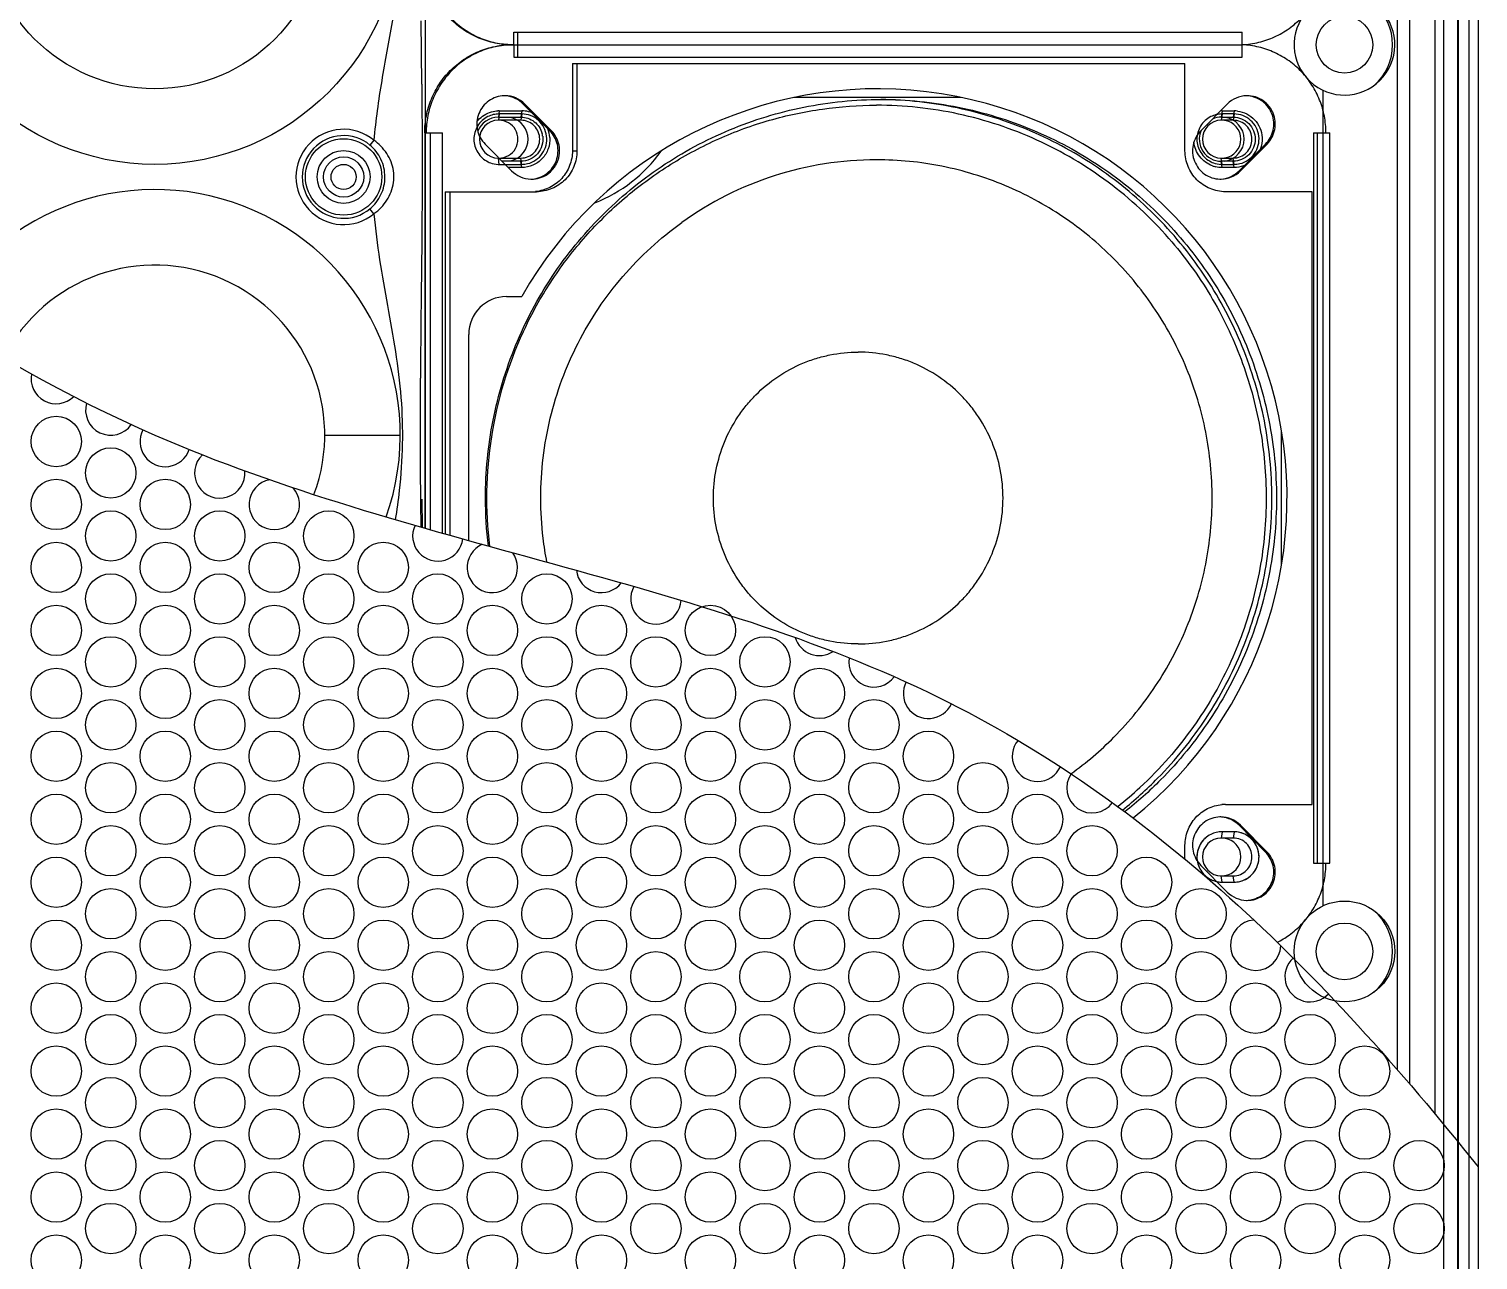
# Model space of a CAD drawing. Header units: millimetres. Extents: x -25011 to 3905, y -2 to 3370.
# Drawn here: x 1757 to 1872.1, y 774.2 to 872 of the extents above; entities that cross this region are included whole.
import ezdxf

# ---------------------------------------------------------------- set-up
doc = ezdxf.new("R2010")
doc.units = ezdxf.units.MM
doc.layers.add('02___PRT_ALL_AXES', color=7, linetype='Continuous')

msp = doc.modelspace()

# ---------------------------------------------------------------- linework, layer by layer
at = {"color": 7, "linetype": 'Continuous'}
for p, q in [((1872.089, 946.268), (1872.089, 651.208)), ((1872.089, 946.268), (1872.089, 781.617)), ((1865.661, 944.31), (1865.661, 789.362)), ((1866.661, 788.205), (1866.661, 944.31)), ((1868.661, 944.308), (1868.661, 785.836)), ((1869.354, 943.988), (1869.354, 653.488)), ((1870.461, 943.988), (1870.461, 653.488)), ((1870.526, 653.151), (1870.526, 944.351)), ((1870.526, 783.565), (1870.526, 944.324)), ((1871.379, 654.009), (1871.379, 943.267)), ((1871.379, 782.507), (1871.379, 943.267)), ((1788.483, 832.333), (1788.483, 876.821)), ((1788.206, 867.609), (1788.14, 872.635)), ((1795.492, 870.738), (1795.492, 871.738)), ((1795.492, 871.738), (1853.365, 871.738)), ((1795.797, 871.738), (1795.797, 870.738)), ((1853.365, 870.738), (1853.365, 871.738)), ((1795.492, 870.738), (1853.365, 870.738)), ((1795.492, 870.738), (1795.492, 869.738)), ((1795.492, 870.738), (1853.365, 870.738)), ((1795.797, 870.738), (1795.797, 869.738)), ((1853.365, 869.738), (1853.365, 870.738)), ((1795.492, 869.738), (1853.365, 869.738)), ((1859.771, 867.122), (1859.771, 802.353)), ((1798.362, 863.906), (1796.256, 866.027)), ((1796.378, 866.027), (1796.256, 866.027)), ((1798.484, 863.906), (1796.378, 866.027)), ((1831.042, 866.538), (1817.742, 866.538)), ((1852.174, 866.027), (1850.069, 863.906)), ((1794.333, 865.488), (1794.272, 864.988)), ((1794.333, 865.238), (1794.272, 864.738)), ((1794.272, 864.988), (1796.072, 864.988)), ((1796.072, 864.738), (1794.272, 864.738)), ((1794.333, 865.488), (1796.133, 865.488)), ((1796.133, 865.238), (1794.333, 865.238)), ((1796.133, 865.488), (1796.072, 864.988)), ((1796.133, 865.238), (1796.072, 864.738)), ((1851.761, 865.488), (1851.7, 864.988)), ((1851.761, 865.238), (1851.7, 864.738)), ((1851.7, 864.988), (1852.647, 864.988)), ((1852.647, 864.738), (1851.7, 864.738)), ((1851.761, 865.488), (1852.708, 865.488)), ((1852.708, 865.238), (1851.761, 865.238)), ((1852.708, 865.488), (1852.647, 864.988)), ((1852.708, 865.238), (1852.647, 864.738)), ((1788.423, 863.738), (1788.423, 832.35)), ((1788.423, 863.738), (1789.842, 863.738)), ((1788.849, 863.738), (1788.849, 832.229)), ((1789.842, 831.947), (1789.842, 863.738)), ((1798.484, 863.906), (1798.362, 863.906)), ((1859.015, 863.738), (1859.015, 805.738)), ((1859.015, 863.738), (1860.312, 863.738)), ((1859.32, 863.738), (1859.32, 805.738)), ((1860.312, 805.738), (1860.312, 863.738)), ((1784.389, 863.158), (1784.071, 862.772)), ((1793.22, 862.845), (1795.325, 860.724)), ((1853.105, 860.724), (1855.21, 862.845)), ((1853.227, 860.724), (1855.332, 862.845)), ((1855.332, 862.845), (1855.21, 862.845)), ((1794.333, 861.238), (1794.272, 861.738)), ((1794.272, 861.738), (1796.072, 861.738)), ((1794.333, 861.238), (1796.133, 861.238)), ((1796.072, 861.488), (1794.567, 861.488)), ((1796.133, 860.988), (1795.063, 860.988)), ((1796.133, 861.238), (1796.072, 861.738)), ((1796.133, 860.988), (1796.072, 861.488)), ((1851.7, 861.738), (1852.647, 861.738)), ((1851.761, 861.238), (1851.7, 861.738)), ((1851.761, 860.988), (1851.7, 861.488)), ((1852.647, 861.488), (1851.7, 861.488)), ((1851.761, 861.238), (1852.708, 861.238)), ((1852.708, 860.988), (1851.761, 860.988)), ((1852.708, 861.238), (1852.647, 861.738)), ((1852.708, 860.988), (1852.647, 861.488)), ((1853.227, 860.724), (1853.105, 860.724)), ((1784.39, 857.319), (1784.072, 857.705)), ((1794.92, 850.738), (1796.131, 850.738)), ((1791.92, 831.364), (1791.92, 847.738)), ((1780.483, 839.738), (1786.482, 839.738)), ((1856.48, 829.43), (1856.48, 840.045)), ((1788.245, 832.401), (1788.227, 834.662)), ((1851.761, 808.238), (1851.7, 807.738)), ((1851.761, 808.238), (1851.7, 807.738)), ((1852.708, 808.238), (1851.761, 808.238)), ((1852.708, 808.238), (1851.761, 808.238)), ((1852.708, 808.238), (1852.647, 807.738)), ((1852.708, 808.238), (1852.647, 807.738)), ((1853.227, 808.752), (1853.105, 808.752)), ((1855.21, 806.63), (1853.105, 808.752)), ((1855.332, 806.63), (1853.227, 808.752)), ((1852.647, 807.738), (1851.7, 807.738)), ((1852.647, 807.738), (1851.7, 807.738)), ((1855.332, 806.63), (1855.21, 806.63)), ((1859.015, 805.738), (1860.312, 805.738)), ((1850.069, 805.57), (1852.174, 803.448)), ((1851.7, 804.738), (1852.647, 804.738)), ((1851.761, 804.238), (1851.7, 804.738)), ((1851.7, 804.738), (1852.647, 804.738)), ((1851.761, 804.238), (1851.7, 804.738)), ((1852.708, 804.238), (1852.647, 804.738)), ((1852.708, 804.238), (1852.647, 804.738)), ((1851.761, 804.238), (1852.708, 804.238)), ((1851.761, 804.238), (1852.708, 804.238))]:
    msp.add_line(p, q, dxfattribs=at)
msp.add_lwpolyline([(1788.131, 832.434), (1788.108, 834.417), (1788.087, 837.188), (1788.079, 840.017), (1788.091, 842.932), (1788.101, 844.261)], dxfattribs=at)
for centre, radius in [((1766.983, 880.738), 19.5), ((1766.983, 880.738), 13.5), ((1861.483, 870.738), 2.25), ((1781.983, 860.238), 3.035), ((1781.983, 860.238), 2.1), ((1781.983, 860.238), 1.6), ((1861.483, 798.738), 4), ((1861.483, 798.738), 2.25)]:
    msp.add_circle(centre, radius, dxfattribs=at)
at = {"color": 8}
for centre in [(1759.156, 839.229), (1763.486, 836.729), (1759.156, 834.229), (1767.816, 834.229), (1763.486, 831.729), (1772.146, 831.729), (1780.807, 831.729), (1759.156, 829.229), (1767.816, 829.229), (1776.477, 829.229), (1785.137, 829.229), (1763.486, 826.729), (1772.146, 826.729), (1780.807, 826.729), (1789.467, 826.729), (1798.127, 826.729), (1759.156, 824.229), (1767.816, 824.229), (1776.477, 824.229), (1785.137, 824.229), (1793.797, 824.229), (1802.457, 824.229), (1811.118, 824.229), (1763.486, 821.729), (1772.146, 821.729), (1780.807, 821.729), (1789.467, 821.729), (1798.127, 821.729), (1806.787, 821.729), (1815.448, 821.729), (1759.156, 819.229), (1767.816, 819.229), (1776.477, 819.229), (1785.137, 819.229), (1793.797, 819.229), (1802.457, 819.229), (1811.118, 819.229), (1819.778, 819.229), (1763.486, 816.729), (1772.146, 816.729), (1780.807, 816.729), (1789.467, 816.729), (1798.127, 816.729), (1806.787, 816.729), (1815.448, 816.729), (1824.108, 816.729), (1759.156, 814.229), (1767.816, 814.229), (1776.477, 814.229), (1785.137, 814.229), (1793.797, 814.229), (1802.457, 814.229), (1811.118, 814.229), (1819.778, 814.229), (1828.438, 814.229), (1763.486, 811.729), (1772.146, 811.729), (1780.807, 811.729), (1789.467, 811.729), (1798.127, 811.729), (1806.787, 811.729), (1815.448, 811.729), (1824.108, 811.729), (1832.768, 811.729), (1759.156, 809.229), (1767.816, 809.229), (1776.477, 809.229), (1785.137, 809.229), (1793.797, 809.229), (1802.457, 809.229), (1811.118, 809.229), (1819.778, 809.229), (1828.438, 809.229), (1837.098, 809.229), (1763.486, 806.729), (1772.146, 806.729), (1780.807, 806.729), (1789.467, 806.729), (1798.127, 806.729), (1806.787, 806.729), (1815.448, 806.729), (1824.108, 806.729), (1832.768, 806.729), (1841.428, 806.729), (1759.156, 804.229), (1767.816, 804.229), (1776.477, 804.229), (1785.137, 804.229), (1793.797, 804.229), (1802.457, 804.229), (1811.118, 804.229), (1819.778, 804.229), (1828.438, 804.229), (1837.098, 804.229), (1837.098, 804.229), (1845.759, 804.229), (1763.486, 801.729), (1772.146, 801.729), (1780.807, 801.729), (1789.467, 801.729), (1798.127, 801.729), (1806.787, 801.729), (1815.448, 801.729), (1824.108, 801.729), (1832.768, 801.729), (1832.768, 801.729), (1841.428, 801.729), (1850.089, 801.729), (1759.156, 799.229), (1767.816, 799.229), (1776.477, 799.229), (1785.137, 799.229), (1793.797, 799.229), (1802.457, 799.229), (1811.118, 799.229), (1819.778, 799.229), (1828.438, 799.229), (1837.098, 799.229), (1845.759, 799.229), (1763.486, 796.729), (1772.146, 796.729), (1780.807, 796.729), (1789.467, 796.729), (1798.127, 796.729), (1806.787, 796.729), (1815.448, 796.729), (1824.108, 796.729), (1832.768, 796.729), (1841.428, 796.729), (1850.089, 796.729), (1759.156, 794.229), (1767.816, 794.229), (1776.477, 794.229), (1785.137, 794.229), (1793.797, 794.229), (1802.457, 794.229), (1811.118, 794.229), (1819.778, 794.229), (1828.438, 794.229), (1837.098, 794.229), (1845.759, 794.229), (1854.419, 794.229), (1763.486, 791.729), (1772.146, 791.729), (1780.807, 791.729), (1789.467, 791.729), (1798.127, 791.729), (1806.787, 791.729), (1815.448, 791.729), (1824.108, 791.729), (1832.768, 791.729), (1841.428, 791.729), (1850.089, 791.729), (1858.749, 791.729), (1759.156, 789.229), (1767.816, 789.229), (1776.477, 789.229), (1785.137, 789.229), (1793.797, 789.229), (1802.457, 789.229), (1811.118, 789.229), (1819.778, 789.229), (1828.438, 789.229), (1828.438, 789.229), (1837.098, 789.229), (1837.098, 789.229), (1845.759, 789.229), (1845.759, 789.229), (1854.419, 789.229), (1863.079, 789.229), (1763.486, 786.729), (1772.146, 786.729), (1780.807, 786.729), (1789.467, 786.729), (1798.127, 786.729), (1806.787, 786.729), (1815.448, 786.729), (1824.108, 786.729), (1832.768, 786.729), (1841.428, 786.729), (1850.089, 786.729), (1858.749, 786.729), (1759.156, 784.229), (1767.816, 784.229), (1776.477, 784.229), (1785.137, 784.229), (1793.797, 784.229), (1802.457, 784.229), (1811.118, 784.229), (1819.778, 784.229), (1828.438, 784.229), (1837.098, 784.229), (1845.759, 784.229), (1854.419, 784.229), (1863.079, 784.229), (1763.486, 781.729), (1772.146, 781.729), (1780.807, 781.729), (1789.467, 781.729), (1798.127, 781.729), (1806.787, 781.729), (1815.448, 781.729), (1824.108, 781.729), (1832.768, 781.729), (1841.428, 781.729), (1850.089, 781.729), (1858.749, 781.729), (1867.409, 781.729), (1759.156, 779.229), (1767.816, 779.229), (1776.477, 779.229), (1785.137, 779.229), (1793.797, 779.229), (1802.457, 779.229), (1811.118, 779.229), (1819.778, 779.229), (1828.438, 779.229), (1828.438, 779.229), (1837.098, 779.229), (1837.098, 779.229), (1845.759, 779.229), (1845.759, 779.229), (1854.419, 779.229), (1863.079, 779.229), (1763.486, 776.729), (1772.146, 776.729), (1780.807, 776.729), (1789.467, 776.729), (1798.127, 776.729), (1806.787, 776.729), (1815.448, 776.729), (1824.108, 776.729), (1832.768, 776.729), (1841.428, 776.729), (1850.089, 776.729), (1858.749, 776.729), (1867.409, 776.729), (1759.156, 774.229), (1767.816, 774.229), (1776.477, 774.229), (1785.137, 774.229), (1793.797, 774.229), (1802.457, 774.229), (1811.118, 774.229), (1819.778, 774.229), (1828.438, 774.229), (1837.098, 774.229), (1845.759, 774.229), (1854.419, 774.229), (1863.079, 774.229)]:
    msp.add_circle(centre, 2, dxfattribs=at)
at = {"color": 7, "linetype": 'Continuous'}
for centre, radius, start, end in [((1861.483, 870.738), 4, 144.03264, 136.54623), ((1860.996, 870.735), 4.308, 359.96372, 48.60736), ((1795.492, 877.6), 6.862, 268.9829, 269.99974), ((1795.492, 863.875), 6.862, 90.00026, 91.0171), ((1860.996, 870.741), 4.308, 311.38492, 359.88186), ((1794.799, 864.48), 2.207, 89.99825, 91.58191), ((1794.798, 864.461), 2.225, 44.73216, 89.96392), ((1824.42, 834.738), 32.5, 308.58435, 150.50763), ((1853.753, 864.479), 2.207, 90.00272, 91.58618), ((1794.675, 864.461), 2.226, 44.73957, 84.94625), ((1853.755, 864.461), 2.225, 91.61122, 135.26531), ((1794.272, 863.238), 1.75, 90, 159.07487), ((1794.272, 863.238), 1.5, 90, 270), ((1794.295, 863.622), 1.867, 88.84208, 91.59196), ((1796.132, 863.28), 2.208, 83.09277, 89.98141), ((1796.129, 863.252), 2.236, 68.43906, 83.10022), ((1851.7, 863.238), 1.5, 90, 270), ((1851.7, 863.238), 1.75, 90, 113.97888), ((1851.723, 863.622), 1.867, 88.84208, 91.59196), ((1852.707, 863.28), 2.208, 83.09277, 89.98141), ((1781.983, 860.238), 3.784, 50.5089, 309.51305), ((1781.983, 860.238), 3.284, 50.5089, 309.51305), ((1796.035, 863.236), 1.773, 7.46876, 14.86799), ((1796.089, 863.235), 2.277, 3.38495, 21.33129), ((1851.7, 863.238), 1.75, 156.66423, 270), ((1797.483, 869.315), 12, 291.80448, 324.06513), ((1794.302, 862.903), 1.665, 268.07638, 271.08287), ((1796.131, 863.22), 1.982, 270.05728, 283.53239), ((1824.319, 835.074), 26.527, 90.02016, 125.69453), ((1851.774, 863.241), 2.257, 249.77647, 256.31099), ((1851.73, 862.903), 1.665, 268.07638, 271.08287), ((1852.706, 863.22), 1.982, 270.05722, 283.53384), ((1852.715, 863.189), 2.2, 290.11141, 291.61642), ((1796.906, 862.29), 2.225, 224.73469, 268.38878), ((1796.905, 862.272), 2.207, 268.41382, 269.99728), ((1851.648, 862.272), 2.207, 268.41809, 270.00175), ((1851.646, 862.29), 2.225, 270.03608, 315.26784), ((1851.524, 862.291), 2.226, 275.05375, 315.26043), ((1766.983, 839.738), 19.5, 340.53387, 151.48738), ((1781.829, 860.861), 4.371, 305.86323, 308.42605), ((1766.983, 839.738), 13.5, 339.51882, 152.97248), ((1794.92, 847.738), 3, 90, 180), ((1824.629, 834.781), 31.284, 153.79186, 155.14698), ((1824.745, 834.738), 31.408, 155.16434, 187.00925), ((1851.648, 807.204), 2.207, 89.99825, 91.58191), ((1851.646, 807.186), 2.225, 44.73216, 89.96392), ((1851.524, 807.185), 2.226, 44.73957, 84.94625), ((1852.706, 806.256), 1.982, 76.46616, 89.94278), ((1851.7, 806.238), 1.5, 90, 270), ((1851.7, 806.238), 1.5, 90, 270), ((1851.774, 806.237), 2.013, 183.56486, 189.17678), ((1852.669, 806.238), 2.024, 356.68567, 9.88222), ((1851.73, 805.903), 1.665, 268.07638, 271.08287), ((1851.73, 805.903), 1.665, 268.07638, 271.08287), ((1853.755, 805.014), 2.225, 224.73469, 268.38878), ((1852.706, 806.22), 1.982, 270.05728, 283.53239), ((1852.706, 806.22), 1.982, 270.05728, 283.53239), ((1853.753, 804.996), 2.207, 268.41382, 269.99728), ((1860.996, 798.735), 4.308, 359.96372, 48.60736), ((1860.996, 798.741), 4.308, 311.38492, 359.88186)]:
    msp.add_arc(centre, radius, start, end, dxfattribs=at)
at = {"color": 8}
for centre, start, end in [((1759.156, 844.229), 169.46192, 314.13309), ((1763.486, 841.729), 164.07314, 324.64061), ((1767.816, 839.229), 152.4869, 341.43516), ((1772.146, 836.729), 133.78704, 4.78209), ((1776.477, 834.229), 100.5416, 41.78772), ((1789.467, 831.729), 155.07374, 353.25959), ((1793.797, 829.229), 113.46763, 35.6615), ((1802.457, 829.229), 186.48257, 322.17139), ((1806.787, 826.729), 150.49795, 356.80038), ((1819.778, 824.229), 196.50105, 302.8588), ((1824.108, 821.729), 170.70465, 323.91253), ((1828.438, 819.229), 153.05129, 335.74127), ((1837.098, 814.229), 140.7156, 335.3971), ((1841.428, 811.729), 146.3461, 323.92974), ((1854.419, 799.229), 93.82736, 358.7763), ((1858.749, 796.729), 132.13578, 316.66976)]:
    msp.add_arc(centre, 2, start, end, dxfattribs=at)
at = {"color": 7, "linetype": 'Continuous'}
for centre, major_axis, start_param, end_param in [((1794.32, 863.238), (-1.511, 0), 7.8539816, 10.9955743), ((1794.873, 863.238), (1.763, 0), -1.3048311, 1.3048311), ((1851.748, 863.238), (1.511, 0), 4.8491123, 7.7172583), ((1851.748, 863.238), (1.763, 0), 4.8475433, 7.7188273), ((1851.748, 806.238), (-1.511, 0), 7.9907049, 10.858851), ((1851.748, 806.238), (-1.511, 0), 7.9907049, 10.858851)]:
    msp.add_ellipse(centre, major_axis=major_axis, ratio=0.9925462, start_param=start_param, end_param=end_param, dxfattribs=at)
msp.add_open_spline([(1678.489, 946.767), (1684.825, 931.395), (1704.514, 888.768), (1755.198, 834.694), (1830.645, 825.866), (1859.731, 797.183), (1872.089, 781.617)], degree=3, knots=[26.4710258, 26.4710258, 26.4710258, 26.4710258, 76.4339837, 167.3124794, 232.9894583, 291.0345619, 291.0345619, 291.0345619, 291.0345619])
for points, knots in [([(1786.083, 938.787), (1786.141, 937.996), (1786.214, 936.412), (1786.313, 933.241), (1786.493, 929.281), (1786.754, 924.529), (1786.651, 919.766), (1786.205, 915.822), (1785.703, 912.69), (1785.281, 910.349), (1784.87, 908.005), (1784.415, 904.865), (1784.133, 900.896), (1784.546, 896.14), (1785.382, 891.455), (1786.254, 886.777), (1786.766, 882.034), (1786.615, 878.058), (1786.234, 874.907), (1785.718, 871.776), (1784.97, 867.883), (1784.521, 864.738), (1784.389, 863.158)], [0, 0, 0, 0, 0.0312452, 0.062495, 0.1249829, 0.1874722, 0.2499684, 0.3124585, 0.3437102, 0.37495, 0.4061926, 0.4374681, 0.4999653, 0.5624625, 0.6249702, 0.6874845, 0.7499712, 0.8124904, 0.8437582, 0.8749967, 0.937516, 1, 1, 1, 1]), ([(1795.37, 870.738), (1794.916, 870.738), (1794.005, 870.828), (1792.694, 871.229), (1791.485, 871.881), (1790.425, 872.757), (1789.556, 873.824), (1788.91, 875.042), (1788.512, 876.363), (1788.423, 877.28), (1788.423, 877.738)], [0, 0, 0, 0, 0.124541, 0.249152, 0.3738924, 0.4988016, 0.6238932, 0.7491531, 0.8745418, 1, 1, 1, 1]), ([(1788.544, 877.738), (1788.544, 877.286), (1788.632, 876.379), (1789.021, 875.071), (1789.653, 873.864), (1790.505, 872.801), (1791.544, 871.925), (1792.731, 871.266), (1794.022, 870.851), (1794.921, 870.747), (1795.37, 870.739)], [0, 0, 0, 0, 0.1254506, 0.2508346, 0.3760911, 0.5011827, 0.6260935, 0.7508371, 0.8754441, 1, 1, 1, 1]), ([(1853.364, 870.745), (1853.806, 870.764), (1854.686, 870.888), (1855.947, 871.324), (1857.102, 871.992), (1858.111, 872.869), (1858.936, 873.923), (1859.547, 875.115), (1859.923, 876.402), (1860.008, 877.293), (1860.008, 877.738)], [0, 0, 0, 0, 0.1245695, 0.2491742, 0.3739232, 0.4988374, 0.6239299, 0.749182, 0.8745601, 1, 1, 1, 1]), ([(1788.423, 863.738), (1788.423, 864.195), (1788.512, 865.112), (1788.91, 866.433), (1789.556, 867.651), (1790.425, 868.719), (1791.485, 869.595), (1792.694, 870.246), (1794.005, 870.647), (1794.916, 870.738), (1795.37, 870.738)], [0, 0, 0, 0, 0.1254582, 0.2508469, 0.3761068, 0.5011984, 0.6261076, 0.750848, 0.875459, 1, 1, 1, 1]), ([(1795.37, 870.737), (1794.921, 870.729), (1794.022, 870.625), (1792.731, 870.209), (1791.544, 869.551), (1790.505, 868.674), (1789.653, 867.612), (1789.021, 866.404), (1788.632, 865.097), (1788.544, 864.19), (1788.544, 863.738)], [0, 0, 0, 0, 0.1245559, 0.2491629, 0.3739065, 0.4988173, 0.6239089, 0.7491654, 0.8745494, 1, 1, 1, 1]), ([(1860.008, 863.738), (1860.008, 864.182), (1859.923, 865.074), (1859.547, 866.361), (1858.936, 867.553), (1858.111, 868.607), (1857.102, 869.484), (1855.947, 870.152), (1854.686, 870.587), (1853.806, 870.711), (1853.364, 870.731)], [0, 0, 0, 0, 0.1254399, 0.250818, 0.3760701, 0.5011626, 0.6260768, 0.7508258, 0.8754305, 1, 1, 1, 1]), ([(1788.104, 844.257), (1788.131, 848.135), (1788.224, 853.964), (1788.256, 861.748), (1788.232, 865.654), (1788.214, 867.608)], [0, 0, 0, 0, 0.4981927, 0.7489572, 1, 1, 1, 1]), ([(1855.332, 862.845), (1855.487, 863.001), (1855.686, 863.272), (1855.863, 863.676), (1855.981, 864.102), (1856.008, 864.66), (1855.873, 865.202), (1855.676, 865.597), (1855.423, 865.958), (1855.012, 866.334), (1854.412, 866.621), (1853.972, 866.686), (1853.753, 866.686)], [0, 0, 0, 0, 0.1249597, 0.1876954, 0.2504614, 0.375744, 0.5009697, 0.5636862, 0.6263429, 0.7511125, 0.8756318, 1, 1, 1, 1]), ([(1794.738, 866.685), (1794.522, 866.679), (1794.089, 866.603), (1793.502, 866.307), (1793.023, 865.853), (1792.695, 865.28), (1792.543, 864.637), (1792.581, 863.976), (1792.805, 863.354), (1793.067, 862.999), (1793.22, 862.845)], [0, 0, 0, 0, 0.1244526, 0.2490655, 0.37393, 0.4990555, 0.6243642, 0.7497238, 0.8749647, 1, 1, 1, 1]), ([(1796.561, 848.597), (1797.196, 849.889), (1798.648, 852.386), (1801.318, 855.792), (1804.43, 858.793), (1807.925, 861.332), (1811.735, 863.359), (1815.786, 864.835), (1820.001, 865.733), (1822.869, 865.934), (1824.3, 865.934)], [0, 0, 0, 0, 0.1253976, 0.2506746, 0.3758228, 0.5008433, 0.625748, 0.7505556, 0.8752967, 1, 1, 1, 1]), ([(1847.533, 855.36), (1846.81, 856.187), (1845.276, 857.765), (1842.738, 859.872), (1839.993, 861.698), (1837.072, 863.221), (1834.007, 864.423), (1830.833, 865.291), (1827.585, 865.816), (1825.395, 865.934), (1824.3, 865.934)], [0, 0, 0, 0, 0.1252844, 0.25047, 0.37556, 0.5005641, 0.6254947, 0.7503571, 0.8752043, 1, 1, 1, 1]), ([(1855.21, 862.845), (1855.359, 862.995), (1855.616, 863.34), (1855.841, 863.943), (1855.89, 864.586), (1855.758, 865.216), (1855.457, 865.784), (1855.009, 866.245), (1854.452, 866.562), (1854.035, 866.659), (1853.825, 866.678)], [0, 0, 0, 0, 0.1250156, 0.2502365, 0.3755786, 0.5008827, 0.6260198, 0.7509076, 0.8755426, 1, 1, 1, 1]), ([(1793.44, 865.026), (1793.273, 864.943), (1792.963, 864.731), (1792.49, 864.157), (1792.227, 863.23), (1792.498, 862.303), (1792.976, 861.733), (1793.289, 861.523), (1793.456, 861.441)], [0, 0, 0, 0, 0.1265058, 0.2517854, 0.4997007, 0.747233, 0.8736084, 1, 1, 1, 1]), ([(1792.572, 864.639), (1792.7, 864.8), (1793.006, 865.09), (1793.378, 865.284), (1793.573, 865.356)], [0, 0, 0, 0, 0.4983042, 1, 1, 1, 1]), ([(1793.573, 865.356), (1793.628, 865.376), (1793.845, 865.446), (1794.073, 865.483), (1794.243, 865.487)], [0, 0, 0, 0, 0.2537103, 1, 1, 1, 1]), ([(1796.072, 864.988), (1796.444, 864.988), (1797.212, 864.73), (1797.653, 864.052), (1797.749, 863.691)], [0, 0, 0, 0, 0.4989524, 1, 1, 1, 1]), ([(1796.072, 861.738), (1796.265, 861.738), (1796.657, 861.816), (1797.152, 862.15), (1797.483, 862.649), (1797.599, 863.238), (1797.483, 863.826), (1797.152, 864.325), (1796.657, 864.659), (1796.265, 864.738), (1796.072, 864.738)], [0, 0, 0, 0, 0.1245672, 0.2493888, 0.3745683, 0.5, 0.6254318, 0.7506115, 0.8754327, 1, 1, 1, 1]), ([(1796.594, 861.293), (1796.827, 861.349), (1797.277, 861.549), (1797.797, 862.069), (1798.101, 862.741), (1798.148, 863.477), (1797.932, 864.183), (1797.481, 864.765), (1796.855, 865.149), (1796.372, 865.238), (1796.133, 865.238)], [0, 0, 0, 0, 0.1247148, 0.2496504, 0.3749128, 0.5003298, 0.6256702, 0.7507429, 0.8754751, 1, 1, 1, 1]), ([(1850.868, 865.026), (1850.701, 864.943), (1850.391, 864.731), (1849.918, 864.157), (1849.655, 863.23), (1849.926, 862.303), (1850.404, 861.733), (1850.717, 861.523), (1850.884, 861.441)], [0, 0, 0, 0, 0.1265058, 0.2517854, 0.4997007, 0.747233, 0.8736084, 1, 1, 1, 1]), ([(1852.647, 864.988), (1852.873, 864.988), (1853.33, 864.896), (1853.908, 864.507), (1854.294, 863.924), (1854.429, 863.238), (1854.294, 862.551), (1853.908, 861.969), (1853.33, 861.579), (1852.873, 861.488), (1852.647, 861.488)], [0, 0, 0, 0, 0.1245668, 0.2493883, 0.3745681, 0.5, 0.6254317, 0.7506113, 0.8754329, 1, 1, 1, 1]), ([(1852.647, 861.738), (1852.84, 861.738), (1853.233, 861.816), (1853.727, 862.15), (1854.058, 862.649), (1854.174, 863.238), (1854.058, 863.826), (1853.727, 864.325), (1853.233, 864.659), (1852.84, 864.738), (1852.647, 864.738)], [0, 0, 0, 0, 0.1245673, 0.2493885, 0.3745682, 0.5, 0.6254317, 0.7506112, 0.8754328, 1, 1, 1, 1]), ([(1853.17, 861.293), (1853.402, 861.349), (1853.852, 861.549), (1854.372, 862.069), (1854.676, 862.741), (1854.723, 863.477), (1854.507, 864.183), (1854.056, 864.765), (1853.43, 865.149), (1852.947, 865.238), (1852.708, 865.238)], [0, 0, 0, 0, 0.1247142, 0.2496499, 0.3749127, 0.5003297, 0.6256699, 0.7507423, 0.8754751, 1, 1, 1, 1]), ([(1852.972, 865.472), (1853.229, 865.441), (1853.736, 865.287), (1854.367, 864.81), (1854.801, 864.146), (1854.922, 863.629), (1854.937, 863.37)], [0, 0, 0, 0, 0.2493832, 0.4989695, 0.74926, 1, 1, 1, 1]), ([(1797.794, 863.466), (1797.826, 863.222), (1797.785, 862.714), (1797.418, 862.05), (1796.812, 861.595), (1796.316, 861.488), (1796.072, 861.488)], [0, 0, 0, 0, 0.2508439, 0.5012715, 0.7508967, 1, 1, 1, 1]), ([(1798.362, 863.37), (1798.379, 863.067), (1798.291, 862.447), (1797.804, 861.652), (1797.044, 861.114), (1796.434, 860.988), (1796.133, 860.988)], [0, 0, 0, 0, 0.2508571, 0.5012501, 0.7508583, 1, 1, 1, 1]), ([(1796.904, 860.065), (1797.123, 860.065), (1797.563, 860.131), (1798.164, 860.417), (1798.575, 860.793), (1798.827, 861.154), (1799.024, 861.549), (1799.159, 862.091), (1799.132, 862.649), (1799.015, 863.076), (1798.837, 863.479), (1798.638, 863.75), (1798.484, 863.906)], [0, 0, 0, 0, 0.1243682, 0.2488875, 0.3736571, 0.4363138, 0.4990303, 0.624256, 0.7495386, 0.8123046, 0.8750403, 1, 1, 1, 1]), ([(1796.977, 860.073), (1797.186, 860.092), (1797.603, 860.19), (1798.161, 860.506), (1798.608, 860.967), (1798.909, 861.535), (1799.041, 862.166), (1798.992, 862.808), (1798.768, 863.411), (1798.511, 863.756), (1798.362, 863.906)], [0, 0, 0, 0, 0.1244574, 0.2490924, 0.3739802, 0.4991173, 0.6244214, 0.7497635, 0.8749844, 1, 1, 1, 1]), ([(1850.069, 863.906), (1849.916, 863.752), (1849.653, 863.397), (1849.429, 862.775), (1849.391, 862.115), (1849.543, 861.471), (1849.872, 860.898), (1850.351, 860.444), (1850.938, 860.148), (1851.371, 860.072), (1851.587, 860.066)], [0, 0, 0, 0, 0.1250353, 0.2502762, 0.3756358, 0.5009445, 0.62607, 0.7509345, 0.8755474, 1, 1, 1, 1]), ([(1784.072, 857.705), (1784.44, 858.009), (1785.05, 858.793), (1785.37, 860.239), (1785.049, 861.684), (1784.439, 862.468), (1784.071, 862.772)], [0, 0, 0, 0, 0.249861, 0.5001348, 0.7502624, 1, 1, 1, 1]), ([(1784.546, 857.437), (1784.933, 857.744), (1785.611, 858.502), (1786.084, 859.961), (1785.855, 861.479), (1785.288, 862.326), (1784.945, 862.679)], [0, 0, 0, 0, 0.2503593, 0.5001777, 0.7509528, 1, 1, 1, 1]), ([(1850.993, 861.123), (1850.603, 861.267), (1849.887, 861.779), (1849.564, 862.599), (1849.522, 863.011)], [0, 0, 0, 0, 0.5014902, 1, 1, 1, 1]), ([(1793.456, 861.441), (1793.519, 861.41), (1793.77, 861.303), (1794.043, 861.245), (1794.246, 861.238)], [0, 0, 0, 0, 0.2560869, 1, 1, 1, 1]), ([(1839.756, 812.842), (1840.97, 813.712), (1842.782, 815.255), (1844.954, 817.67), (1846.515, 819.79), (1847.862, 822.055), (1849.355, 825.236), (1850.629, 829.465), (1851.144, 834.738), (1850.629, 840.01), (1849.355, 844.24), (1847.862, 847.42), (1846.515, 849.685), (1844.954, 851.806), (1842.61, 854.411), (1839.221, 857.216), (1835.351, 859.299), (1832.063, 860.485), (1829.52, 861.127), (1826.928, 861.514), (1825.182, 861.6), (1824.31, 861.6)], [0.1961472, 0.1961472, 0.1961472, 0.1961472, 0.24940224, 0.28068261, 0.31198536, 0.34330939, 0.37465241, 0.43730879, 0.5, 0.56269121, 0.62534759, 0.65669061, 0.68801464, 0.71931739, 0.75059776, 0.81301457, 0.87534734, 0.90652555, 0.93768929, 0.96885183, 1, 1, 1, 1]), ([(1850.884, 861.441), (1850.947, 861.41), (1851.198, 861.303), (1851.471, 861.245), (1851.674, 861.238)], [0, 0, 0, 0, 0.2560869, 1, 1, 1, 1]), ([(1784.39, 857.319), (1784.6, 854.867), (1785.461, 850.016), (1786.785, 842.74), (1786.655, 836.999), (1786.206, 833.794), (1786.085, 833.028)], [0, 0, 0, 0, 0.12497184, 0.24994067, 0.37489503, 0.41428481, 0.41428481, 0.41428481, 0.41428481]), ([(1798.13, 829.649), (1798.01, 830.279), (1797.748, 831.966), (1797.584, 834.738), (1797.773, 837.934), (1798.337, 841.084), (1799.269, 844.145), (1800.554, 847.074), (1802.175, 849.827), (1804.11, 852.368), (1806.329, 854.659), (1807.98, 855.999), (1808.841, 856.617)], [0.39971661, 0.39971661, 0.39971661, 0.39971661, 0.43738465, 0.5, 0.56261535, 0.62521778, 0.68779468, 0.75033548, 0.81283141, 0.87527573, 0.93766561, 1, 1, 1, 1]), ([(1847.533, 855.36), (1848.765, 853.952), (1850.979, 850.904), (1853.426, 845.817), (1854.928, 840.368), (1855.433, 834.738), (1854.928, 829.107), (1853.426, 823.659), (1850.979, 818.571), (1848.765, 815.524), (1847.533, 814.116)], [0, 0, 0, 0, 0.1248435, 0.2498149, 0.3748819, 0.5, 0.6251182, 0.7501852, 0.8751565, 1, 1, 1, 1]), ([(1822.858, 823.149), (1822.107, 823.149), (1820.975, 823.262), (1819.514, 823.631), (1818.095, 824.142), (1816.426, 825.041), (1814.964, 826.251), (1813.953, 827.375), (1813.055, 828.594), (1812.163, 830.276), (1811.505, 832.463), (1811.282, 834.738), (1811.505, 837.013), (1812.163, 839.2), (1813.055, 840.882), (1813.953, 842.101), (1814.964, 843.225), (1816.426, 844.435), (1818.095, 845.334), (1819.514, 845.845), (1820.975, 846.214), (1822.107, 846.326), (1822.858, 846.326)], [0, 0, 0, 0, 0.0622535, 0.0934288, 0.1246138, 0.1869659, 0.2494014, 0.280691, 0.3120035, 0.3746144, 0.4372899, 0.5, 0.5627101, 0.6253856, 0.6879965, 0.719309, 0.7505986, 0.8130341, 0.8753862, 0.9065712, 0.9377465, 1, 1, 1, 1]), ([(1822.858, 823.149), (1823.61, 823.149), (1824.742, 823.262), (1826.203, 823.631), (1827.622, 824.142), (1829.291, 825.041), (1830.753, 826.251), (1831.764, 827.375), (1832.662, 828.594), (1833.554, 830.276), (1834.212, 832.463), (1834.435, 834.738), (1834.212, 837.013), (1833.554, 839.2), (1832.662, 840.882), (1831.764, 842.101), (1830.753, 843.225), (1829.291, 844.435), (1827.622, 845.334), (1826.203, 845.845), (1824.742, 846.214), (1823.61, 846.326), (1822.858, 846.326)], [0, 0, 0, 0, 0.0622535, 0.0934288, 0.1246138, 0.1869659, 0.2494014, 0.280691, 0.3120035, 0.3746144, 0.4372899, 0.5, 0.5627101, 0.6253856, 0.6879965, 0.719309, 0.7505986, 0.8130341, 0.8753862, 0.9065712, 0.9377465, 1, 1, 1, 1]), ([(1843.471, 810.24), (1844.078, 810.722), (1845.501, 811.943), (1846.81, 813.289), (1847.533, 814.116)], [0.78635762, 0.78635762, 0.78635762, 0.78635762, 0.87471555, 1, 1, 1, 1]), ([(1851.587, 809.41), (1851.371, 809.404), (1850.938, 809.328), (1850.351, 809.031), (1849.872, 808.577), (1849.543, 808.005), (1849.391, 807.361), (1849.429, 806.7), (1849.653, 806.079), (1849.916, 805.724), (1850.069, 805.57)], [0, 0, 0, 0, 0.1244526, 0.2490655, 0.37393, 0.4990555, 0.6243642, 0.7497238, 0.8749647, 1, 1, 1, 1]), ([(1850.868, 808.026), (1850.693, 807.938), (1850.367, 807.713), (1850.002, 807.247), (1849.785, 806.699), (1849.753, 806.306), (1849.765, 806.112)], [0, 0, 0, 0, 0.2519014, 0.5013426, 0.750505, 1, 1, 1, 1]), ([(1850.868, 808.026), (1850.701, 807.943), (1850.391, 807.731), (1849.918, 807.157), (1849.655, 806.23), (1849.926, 805.303), (1850.404, 804.733), (1850.717, 804.523), (1850.884, 804.441)], [0, 0, 0, 0, 0.1265058, 0.2517854, 0.4997007, 0.747233, 0.8736084, 1, 1, 1, 1]), ([(1853.169, 804.293), (1853.402, 804.349), (1853.852, 804.549), (1854.372, 805.069), (1854.676, 805.741), (1854.723, 806.477), (1854.507, 807.183), (1854.056, 807.765), (1853.43, 808.149), (1852.947, 808.238), (1852.708, 808.238)], [0, 0, 0, 0, 0.1247148, 0.2496504, 0.3749128, 0.5003298, 0.6256702, 0.7507429, 0.8754751, 1, 1, 1, 1]), ([(1854.663, 806.585), (1854.597, 806.96), (1854.24, 807.688), (1853.539, 808.094), (1853.17, 808.183)], [0, 0, 0, 0, 0.5009711, 1, 1, 1, 1]), ([(1852.647, 804.738), (1852.84, 804.738), (1853.233, 804.816), (1853.727, 805.15), (1854.058, 805.649), (1854.174, 806.238), (1854.058, 806.826), (1853.727, 807.325), (1853.233, 807.659), (1852.84, 807.738), (1852.647, 807.738)], [0, 0, 0, 0, 0.1245672, 0.2493888, 0.3745683, 0.5, 0.6254318, 0.7506115, 0.8754327, 1, 1, 1, 1]), ([(1852.647, 804.738), (1852.84, 804.738), (1853.233, 804.816), (1853.727, 805.15), (1854.058, 805.649), (1854.174, 806.238), (1854.058, 806.826), (1853.727, 807.325), (1853.233, 807.659), (1852.84, 807.738), (1852.647, 807.738)], [0, 0, 0, 0, 0.1245672, 0.2493888, 0.3745683, 0.5, 0.6254318, 0.7506115, 0.8754327, 1, 1, 1, 1]), ([(1853.169, 804.293), (1853.574, 804.39), (1854.341, 804.863), (1854.665, 805.703), (1854.689, 806.121)], [0, 0, 0, 0, 0.4989616, 1, 1, 1, 1]), ([(1853.753, 802.789), (1853.972, 802.789), (1854.412, 802.855), (1855.012, 803.141), (1855.423, 803.517), (1855.676, 803.879), (1855.873, 804.274), (1856.008, 804.816), (1855.981, 805.374), (1855.863, 805.8), (1855.686, 806.204), (1855.487, 806.474), (1855.332, 806.63)], [0, 0, 0, 0, 0.1243682, 0.2488875, 0.3736571, 0.4363138, 0.4990303, 0.624256, 0.7495386, 0.8123046, 0.8750403, 1, 1, 1, 1]), ([(1853.825, 802.798), (1854.035, 802.816), (1854.452, 802.914), (1855.009, 803.23), (1855.457, 803.691), (1855.758, 804.26), (1855.89, 804.89), (1855.841, 805.533), (1855.616, 806.135), (1855.359, 806.48), (1855.21, 806.63)], [0, 0, 0, 0, 0.1244574, 0.2490924, 0.3739802, 0.4991173, 0.6244214, 0.7497635, 0.8749844, 1, 1, 1, 1]), ([(1856.136, 799.461), (1856.464, 799.624), (1857.16, 800.043), (1858.111, 800.869), (1858.936, 801.923), (1859.547, 803.115), (1859.923, 804.402), (1860.008, 805.293), (1860.008, 805.738)], [0.27072308, 0.27072308, 0.27072308, 0.27072308, 0.37392323, 0.49883744, 0.62392986, 0.74918202, 0.87456009, 1, 1, 1, 1]), ([(1850.884, 804.441), (1850.947, 804.41), (1851.198, 804.303), (1851.471, 804.245), (1851.674, 804.238)], [0, 0, 0, 0, 0.2560869, 1, 1, 1, 1])]:
    msp.add_open_spline(points, degree=3, knots=knots, dxfattribs=at)
for points in [[(1793.873, 865.186), (1793.723, 865.149), (1793.577, 865.095), (1793.44, 865.026)], [(1794.333, 865.238), (1794.179, 865.241), (1794.023, 865.222), (1793.873, 865.186)], [(1851.301, 865.186), (1851.151, 865.149), (1851.005, 865.095), (1850.868, 865.026)], [(1851.761, 865.238), (1851.607, 865.241), (1851.451, 865.222), (1851.301, 865.186)], [(1854.937, 863.37), (1854.956, 863.047), (1854.903, 862.713), (1854.785, 862.412)], [(1784.945, 862.679), (1784.774, 862.854), (1784.587, 863.015), (1784.389, 863.158)], [(1851.761, 860.988), (1851.586, 860.985), (1851.41, 861.006), (1851.239, 861.048)], [(1853.471, 861.123), (1853.229, 861.035), (1852.966, 860.988), (1852.708, 860.988)], [(1851.301, 808.186), (1851.151, 808.149), (1851.005, 808.095), (1850.868, 808.026)], [(1851.301, 808.186), (1851.151, 808.149), (1851.005, 808.095), (1850.868, 808.026)], [(1851.761, 808.238), (1851.607, 808.241), (1851.451, 808.222), (1851.301, 808.186)], [(1851.761, 808.238), (1851.607, 808.241), (1851.451, 808.222), (1851.301, 808.186)], [(1851.346, 804.28), (1851.454, 804.256), (1851.564, 804.242), (1851.674, 804.238)]]:
    msp.add_open_spline(points, degree=3, dxfattribs=at)
at = {"layer": '02___PRT_ALL_AXES', "color": 7, "linetype": 'Continuous'}
for p, q in [((1800.155, 869.238), (1800.155, 862.315)), ((1800.155, 869.238), (1848.812, 869.238)), ((1800.52, 869.238), (1800.52, 862.315)), ((1848.812, 862.315), (1848.812, 869.238)), ((1800.155, 862.315), (1800.52, 862.315)), ((1790.058, 859.065), (1790.058, 831.886)), ((1790.058, 859.065), (1797.294, 859.065)), ((1790.423, 859.065), (1790.423, 831.783)), ((1858.909, 859.065), (1852.038, 859.065)), ((1858.909, 810.411), (1858.909, 859.065)), ((1852.038, 810.411), (1858.909, 810.411)), ((1848.812, 806.06), (1848.812, 807.161))]:
    msp.add_line(p, q, dxfattribs=at)
msp.add_circle((1781.983, 860.238), 1, dxfattribs=at)
msp.add_arc((1852.038, 807.216), 3.194, 90.00768, 95.12026, dxfattribs=at)
for points, knots in [([(1793.481, 830.93), (1793.329, 832.193), (1793.129, 835.537), (1793.657, 840.95), (1795.158, 845.933), (1796.917, 849.68), (1798.504, 852.348), (1800.344, 854.847), (1803.105, 857.917), (1807.097, 861.221), (1811.658, 863.676), (1815.532, 865.072), (1818.528, 865.829), (1821.582, 866.285), (1823.639, 866.387), (1824.666, 866.387)], [0.4614892, 0.4614892, 0.4614892, 0.4614892, 0.5, 0.5626912, 0.62534761, 0.65669065, 0.68801459, 0.71931741, 0.75059779, 0.81301462, 0.87534747, 0.90652534, 0.93768913, 0.96885289, 1, 1, 1, 1]), ([(1824.666, 866.387), (1825.693, 866.387), (1827.75, 866.285), (1830.805, 865.829), (1833.8, 865.072), (1837.674, 863.676), (1842.235, 861.221), (1846.227, 857.917), (1848.988, 854.847), (1850.828, 852.348), (1852.415, 849.68), (1854.174, 845.933), (1855.675, 840.95), (1856.281, 834.738), (1855.675, 828.526), (1854.174, 823.543), (1852.415, 819.796), (1850.828, 817.127), (1848.988, 814.628), (1846.756, 812.147), (1845.034, 810.61), (1844.037, 809.822)], [0, 0, 0, 0, 0.03114711, 0.06231087, 0.09347466, 0.12465253, 0.18698538, 0.24940221, 0.28068259, 0.31198541, 0.34330935, 0.37465239, 0.4373088, 0.5, 0.5626912, 0.62534761, 0.65669065, 0.68801459, 0.71931741, 0.75059779, 0.78905882, 0.78905882, 0.78905882, 0.78905882]), ([(1843.847, 809.963), (1844.829, 810.749), (1846.525, 812.282), (1848.724, 814.754), (1850.538, 817.243), (1852.102, 819.898), (1853.837, 823.623), (1855.315, 828.572), (1855.913, 834.738), (1855.315, 840.904), (1853.837, 845.853), (1852.102, 849.578), (1850.538, 852.233), (1848.724, 854.722), (1845.999, 857.784), (1842.058, 861.089), (1837.552, 863.562), (1833.719, 864.983), (1830.753, 865.763), (1827.726, 866.248), (1825.686, 866.373), (1824.666, 866.385)], [0.2110855, 0.2110855, 0.2110855, 0.2110855, 0.24940627, 0.28068653, 0.31198912, 0.34331259, 0.37465482, 0.43731028, 0.5, 0.56268972, 0.62534518, 0.65668741, 0.68801088, 0.71931347, 0.75059373, 0.81301208, 0.87534629, 0.90652481, 0.9376882, 0.96884909, 1, 1, 1, 1]), ([(1800.155, 862.315), (1800.155, 861.916), (1800.006, 861.111), (1799.469, 860.243), (1798.878, 859.702), (1798.367, 859.385), (1797.806, 859.168), (1797.412, 859.095), (1797.213, 859.078)], [0, 0, 0, 0, 0.2502724, 0.5000463, 0.6252359, 0.7502361, 0.875122, 1, 1, 1, 1]), ([(1800.52, 862.315), (1800.52, 862.103), (1800.479, 861.677), (1800.294, 861.064), (1799.994, 860.498), (1799.59, 860.002), (1799.099, 859.596), (1798.537, 859.293), (1797.928, 859.107), (1797.505, 859.065), (1797.294, 859.065)], [0, 0, 0, 0, 0.1254195, 0.250865, 0.3761011, 0.5011985, 0.6261133, 0.75083, 0.8754974, 1, 1, 1, 1]), ([(1852.038, 859.065), (1851.827, 859.065), (1851.404, 859.107), (1850.795, 859.293), (1850.234, 859.596), (1849.742, 860.002), (1849.338, 860.498), (1849.038, 861.064), (1848.854, 861.677), (1848.812, 862.103), (1848.812, 862.315)], [0, 0, 0, 0, 0.1245026, 0.24917, 0.3738867, 0.4988015, 0.6238989, 0.749135, 0.8745805, 1, 1, 1, 1]), ([(1848.812, 807.161), (1848.812, 807.56), (1848.96, 808.365), (1849.497, 809.233), (1850.089, 809.773), (1850.6, 810.091), (1851.16, 810.308), (1851.555, 810.38), (1851.753, 810.398)], [0, 0, 0, 0, 0.2502724, 0.5000463, 0.6252359, 0.7502361, 0.875122, 1, 1, 1, 1])]:
    msp.add_open_spline(points, degree=3, knots=knots, dxfattribs=at)

doc.saveas('drawing.dxf')
